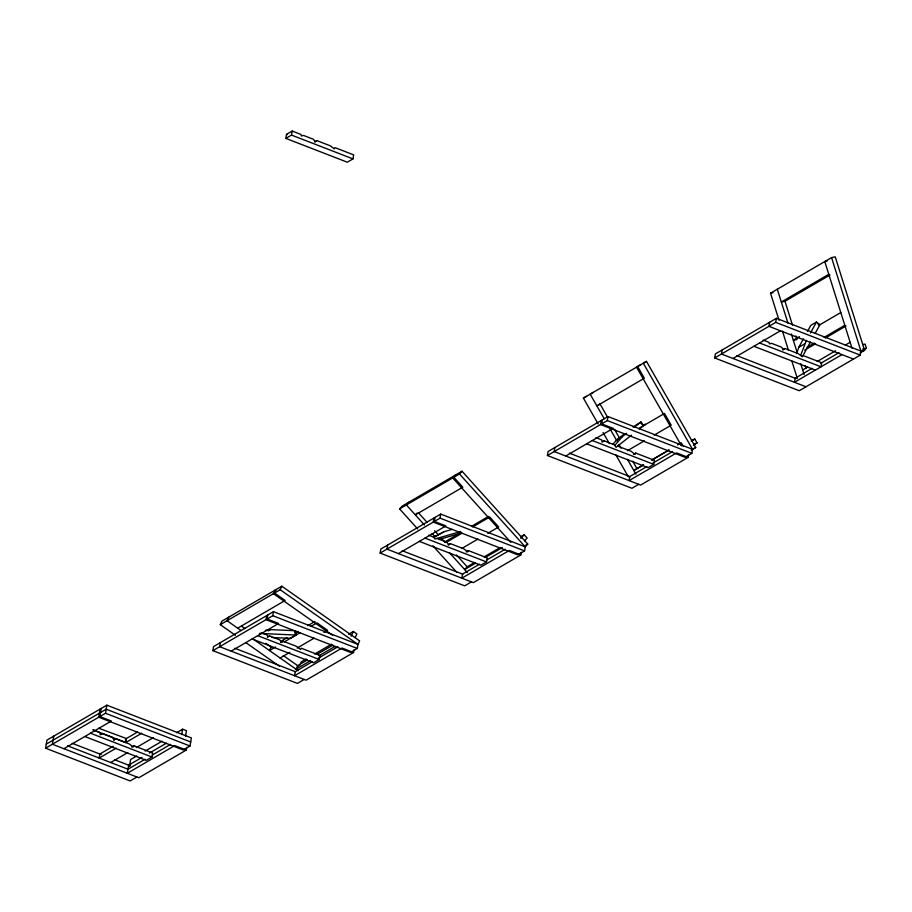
<?xml version="1.0" encoding="UTF-8"?>
<svg xmlns="http://www.w3.org/2000/svg" width="912" height="912" viewBox="0 0 912 912"><rect width="100%" height="100%" fill="white"/><g stroke="black" fill="none" stroke-linecap="round" stroke-linejoin="round"><path stroke-width="1.37" d="M136.903 777.001L130.131 780.957L45.6 748.193L46.957 740.099L106.852 705.17L191.383 737.922L190.027 746.016L183.244 749.972L98.724 717.22L100.069 709.126M53.74 736.144L52.383 744.238L138.829 777.742L186.299 750.052L186.755 747.361M101.209 708.464L99.853 716.558L111.378 721.027L63.908 748.706M45.6 748.193L105.507 713.264L106.852 705.17M129.504 766.262L130.633 759.525L136.675 756.002M84.816 736.508L146.285 760.334L151.939 757.04L152.623 752.993L133.927 745.754L131.67 747.065M181.716 734.593L182.617 729.201L186.47 730.694L185.558 736.087M285.855 138.396L286.539 134.349L292.182 131.043L300.846 134.406L301.439 135.979L303.434 135.409L313.5 139.308L315.313 141.839L316.874 140.619L330.338 145.829L334.271 148.907L334.966 147.63L353.662 154.869L352.978 158.916L347.335 162.211L285.855 138.396L291.509 135.09L292.182 131.043M304.175 679.44L297.403 683.396L212.872 650.644L213.545 646.597L273.452 611.656L357.983 644.408L357.299 648.455L350.516 652.411L265.996 619.658L266.669 615.611M220.328 642.641L219.655 646.688L306.101 680.181L353.571 652.502L354.027 649.8M267.797 614.95L267.125 618.997L278.65 623.466L231.181 651.145M212.872 650.644L272.779 615.703L273.452 611.656M252.088 638.959L313.557 662.773L319.211 659.479L319.895 655.432L301.199 648.193L300.504 649.469L296.571 646.403L283.096 641.182L280.839 642.493M471.447 581.879L464.675 585.835L380.144 553.082L380.817 549.035L440.724 514.094L525.255 546.858L527.752 544.088L462.008 471.219L402.101 506.149L399.593 508.907L417.696 528.983M387.6 545.08L386.927 549.127L473.374 582.631L520.843 554.941L521.299 552.239M433.941 518.05L433.268 522.097L517.788 554.861L524.571 550.905L525.255 546.858L459.5 473.978L399.593 508.907M435.07 517.4L434.397 521.436L445.922 525.905L398.453 553.595M380.144 553.082L440.051 518.141L440.724 514.094M419.36 541.397L480.829 565.223L486.484 561.929L487.168 557.882L468.472 550.631L466.214 551.954M638.719 484.329L631.948 488.273L547.417 455.521L548.089 451.474L607.996 416.545L692.527 449.297L695.719 447.484L646.483 361.38L643.291 363.181L692.527 449.297L691.843 453.344L685.06 457.3L600.541 424.547L601.213 420.5M554.872 447.518L554.2 451.565L640.646 485.07L688.115 457.379L688.571 454.689M602.342 419.839L601.669 423.886L613.195 428.355L565.725 456.034M547.417 455.521L607.324 420.592L607.996 416.545M586.633 443.836L648.101 467.662L653.756 464.368L654.44 460.321L635.744 453.082L633.487 454.393M831.562 257.606L860.928 351.074L860.244 355.121L799.22 390.724L714.689 357.971L715.361 353.924L776.397 318.322L860.928 351.074L864.587 350.345L835.232 256.865L831.562 257.606L770.526 293.197L779.042 320.294M722.144 349.969L721.472 354.016L805.991 386.768M769.614 322.278L768.941 326.325L853.461 359.077M714.689 357.971L775.724 322.369L776.397 318.322M125.332 741.889L125.674 739.871M796.655 353.651L798.775 347.29L803.461 338.751M800.599 355.452L806.436 340.336M220.282 624.663L221.935 621.14L281.831 586.211L359.624 640.885L357.983 644.408L280.189 589.733L220.282 624.663L235.376 635.276M228.718 617.185L227.065 620.707L240.996 630.511M275.059 590.167L273.406 593.689L332.618 635.311M276.188 589.505L274.535 593.028L285.148 600.484L237.679 628.163M280.189 589.733L281.831 586.211M271.149 647.018L269.496 650.541L275.584 646.984M299.706 665.315L301.359 661.793L306.193 658.966M351.143 636.166L353.343 631.469L356.877 633.954L355.235 637.477M133.927 745.754L133.232 747.031L129.299 743.953L115.824 738.731L113.567 740.054M468.472 550.631L467.776 551.908L463.843 548.842L450.368 543.62L448.111 544.943M635.744 453.082L635.048 454.358L631.115 451.28L617.641 446.059M807.462 331.444L810.802 325.356L816.457 322.061L819.888 324.74L815.157 333.37M810.437 333.028L816.457 322.061M819.557 324.649L817.608 323.726M810.426 342L802.321 356.797L798.388 353.731L784.913 348.509L782.656 349.82M612.818 444.429L616.501 440.086L624.253 433.987M614.779 445.466L622.155 436.791L626.578 433.314M408.884 502.193L406.376 504.952L424.479 525.027M417.012 513.057L415.348 514.892L462.817 487.213L453.845 477.272L456.353 474.514M455.225 475.175L452.717 477.934L510.845 542.355M459.5 473.978L462.008 471.219M520.809 538.433L524.149 534.751L527.136 538.069L524.628 540.827M115.824 738.731L114.262 739.963L112.461 737.432L102.395 733.533L100.4 734.103L99.807 732.53L92.978 729.885M283.096 641.182L281.534 642.401L279.733 639.871L269.667 635.972L267.672 636.542L267.079 634.969L261.334 632.746M450.368 543.62L448.807 544.852L447.005 542.309L436.939 538.411M633.099 427.021L640.965 421.982L643.587 425.642L639.187 429.107M634.33 427.215L640.965 421.982M641.056 423.225L643.382 425.687M631.48 435.172L616.079 447.29L614.278 444.76L604.211 440.861L602.216 441.431L601.624 439.858L595.878 437.635M784.913 348.509L783.351 349.729L781.55 347.198L771.484 343.3L769.489 343.87L768.896 342.296L763.15 340.073M314.606 141.93L316.874 140.619M598.158 423.955L583.384 398.122L646.483 361.38M828.78 274.307L781.322 301.986L784.981 301.256L830.023 274.991M46.273 744.146L106.18 709.217L190.699 741.969M732.997 358.473L780.467 330.794M268.139 630.933L270.408 629.611L295.522 630.739L296.058 635.048L259.35 633.407M452.227 529.359L444.053 531.719L433.451 537.601M100.126 734.844L102.395 733.533M267.398 637.294L269.667 635.972M601.943 442.172L604.211 440.861M616.501 440.086L622.155 436.791M642.869 425.448L645.411 424.616M639.631 427.956L664.495 413.455L671.209 425.197L654.166 435.127M444.748 541.945L460.571 532.722M471.527 526.327L488.57 516.397M445.888 542.583L461.711 533.349M472.667 526.965L489.71 517.024L498.682 526.965L487.726 533.349M799.414 336.676L793.326 340.233L796.997 339.492M818.885 325.322L840.796 312.542M280.885 641.33L286.972 637.784M295.488 632.814L297.928 631.4M307.663 625.723L314.959 621.46M284.099 642.014L299.923 632.791M310.878 626.407L316.966 622.85L327.579 630.306L323.92 632.438M113.225 746.21L99.841 754.019L99.169 758.066L116.2 748.125M125.4 739.108L137.575 732.005M798.775 347.29L804.43 343.995M125.936 742.448L141.759 733.214M627.388 450.745L644.431 440.815M462.167 548.26L477.991 539.026M807.063 347.301L814.37 343.037M824.106 337.36L844.797 325.288M804.646 350.117L815.602 343.721M825.337 338.044L846.028 325.983M280.109 657.997L289.845 652.319M297.141 648.056L314.184 638.115M110.694 762.523L127.726 752.594M136.253 747.623L153.296 737.683M145.145 751.066L162.062 741.194M176.575 732.724L182.617 729.201M314.651 654.029L331.58 644.157M348.509 634.285L353.343 631.469M802.674 369.976L807.542 367.137M817.277 361.46L835.529 350.801M845.276 345.124L850.144 342.285M307.401 659.98L297.665 665.657L296.012 669.18L310.627 660.664M317.137 654.292L332.96 645.069M474.468 562.533L467.161 566.797L464.653 569.555L475.608 563.16M484.204 556.856L500.027 547.622M643.541 464.812L633.806 470.489L643.085 465.131M652.069 459.842L669.1 449.901M677.627 444.931L681.275 442.81L683.293 446.333M142.044 757.37L128.66 765.179L127.304 773.273L174.773 745.594L186.299 750.052M149.351 753.118L166.383 743.177M651.613 460.161L668.644 450.232M485.344 557.483L502.387 547.542M520.524 536.872L524.149 534.751M319.143 655.694L334.966 646.46M812.193 368.311L795.15 378.252L794.466 382.299L841.936 354.62M820.709 363.341L838.96 352.693M127.976 769.226L145.019 759.286M152.327 755.033L170.578 744.386M312.292 661.736L295.249 671.665L294.576 675.712L342.046 648.033L353.571 652.502M318.379 658.179L337.85 646.825M479.564 564.175L462.521 574.115L461.848 578.162L509.318 550.472L520.843 554.941M486.871 559.911L505.123 549.263M646.836 466.613L629.793 476.554L629.12 480.601L676.59 452.922L688.115 457.379M652.924 463.068L672.395 451.714M691.171 441.112L694.796 439.003L697.042 442.913L693.416 445.022M525.494 545.41L527.752 544.088M691.193 450.129L695.719 447.484M862.775 350.447L866.4 348.327L865.066 344.075L862.627 344.565M860.073 352.978L864.587 350.345M640.828 364.675L636.508 367.137L681.515 445.865M583.384 398.122L586.576 396.31M593.359 392.354L590.167 394.166L604.234 418.768M600.073 404.096L596.881 405.908L644.351 378.218L637.636 366.476M645.137 424.126L643.017 425.972M691.604 440.804L694.796 439.003M693.838 444.725L697.042 442.913M444.053 531.719L434.146 536.894L434.944 538.992L460.674 531.559M438.775 539.551L461.791 532.904M827.23 261.071L824.779 261.562L852.013 348.259M770.526 293.197L772.977 292.706M862.729 349.057L866.4 348.327M265.369 630.34L270.408 629.611M295.488 635.379L290.974 638.012M272.05 637.522L290.404 638.343M98.804 728.255L126.403 738.526L125.719 742.573L93.149 729.885M775.724 322.369L860.244 355.121M291.509 135.09L352.978 158.916M286.539 134.349L287.28 134.634M803.016 355.52L821.712 362.759L821.028 366.806L759.559 342.992M753.905 346.286L815.374 370.101M736.679 355.6L796.108 378.628M607.324 420.592L691.843 453.344M592.287 440.542L653.756 464.368M569.407 453.15L630.158 476.691M440.051 518.141L524.571 550.905M428.606 535.184L434.351 537.407M425.015 538.103L486.484 561.929M402.135 550.711L462.886 574.252M272.779 615.703L357.299 648.455M257.743 635.664L319.211 659.479M234.863 648.272L295.613 671.813M105.507 713.264L190.027 746.016M90.47 733.214L151.939 757.04M72.23 743.314L101.278 754.577M114.49 759.696L130.336 765.829M67.591 745.822L128.341 769.363M241.486 626.168L244.975 628.619M265.871 643.302L271.673 647.383M283.29 655.546L298.384 666.159M252.613 638.662L298.144 670.673M245.83 642.618L279.494 666.284M418.414 512.761L426.987 522.268M434.614 530.716L438.421 534.934M441.283 538.103L445.09 542.332M456.536 555.009L467.012 566.626M432.106 533.474L434.967 536.644M449.263 552.49L467.366 572.554M432.949 545.878L456.775 572.28M599.697 403.423L607.426 416.955M614.46 429.267L619.385 437.874M632.746 461.244L636.975 468.631M609.866 428.606L616.9 440.906M619.009 444.6L621.118 448.294M627.445 459.363L635.881 474.126M603.083 432.562L609.41 443.631M615.737 454.712L628.402 476.851M784.81 300.698L792.471 325.082M795.868 335.924L796.723 338.637M805.228 365.723L806.083 368.437M777.309 289.241L787.945 323.11M791.354 333.952L797.327 352.978M800.713 363.751L804.122 374.593M782.45 331.136L788.401 350.094M791.81 360.935L797.339 378.548M295.841 634.319L295.089 632.141L295.363 634.296"/></g></svg>
